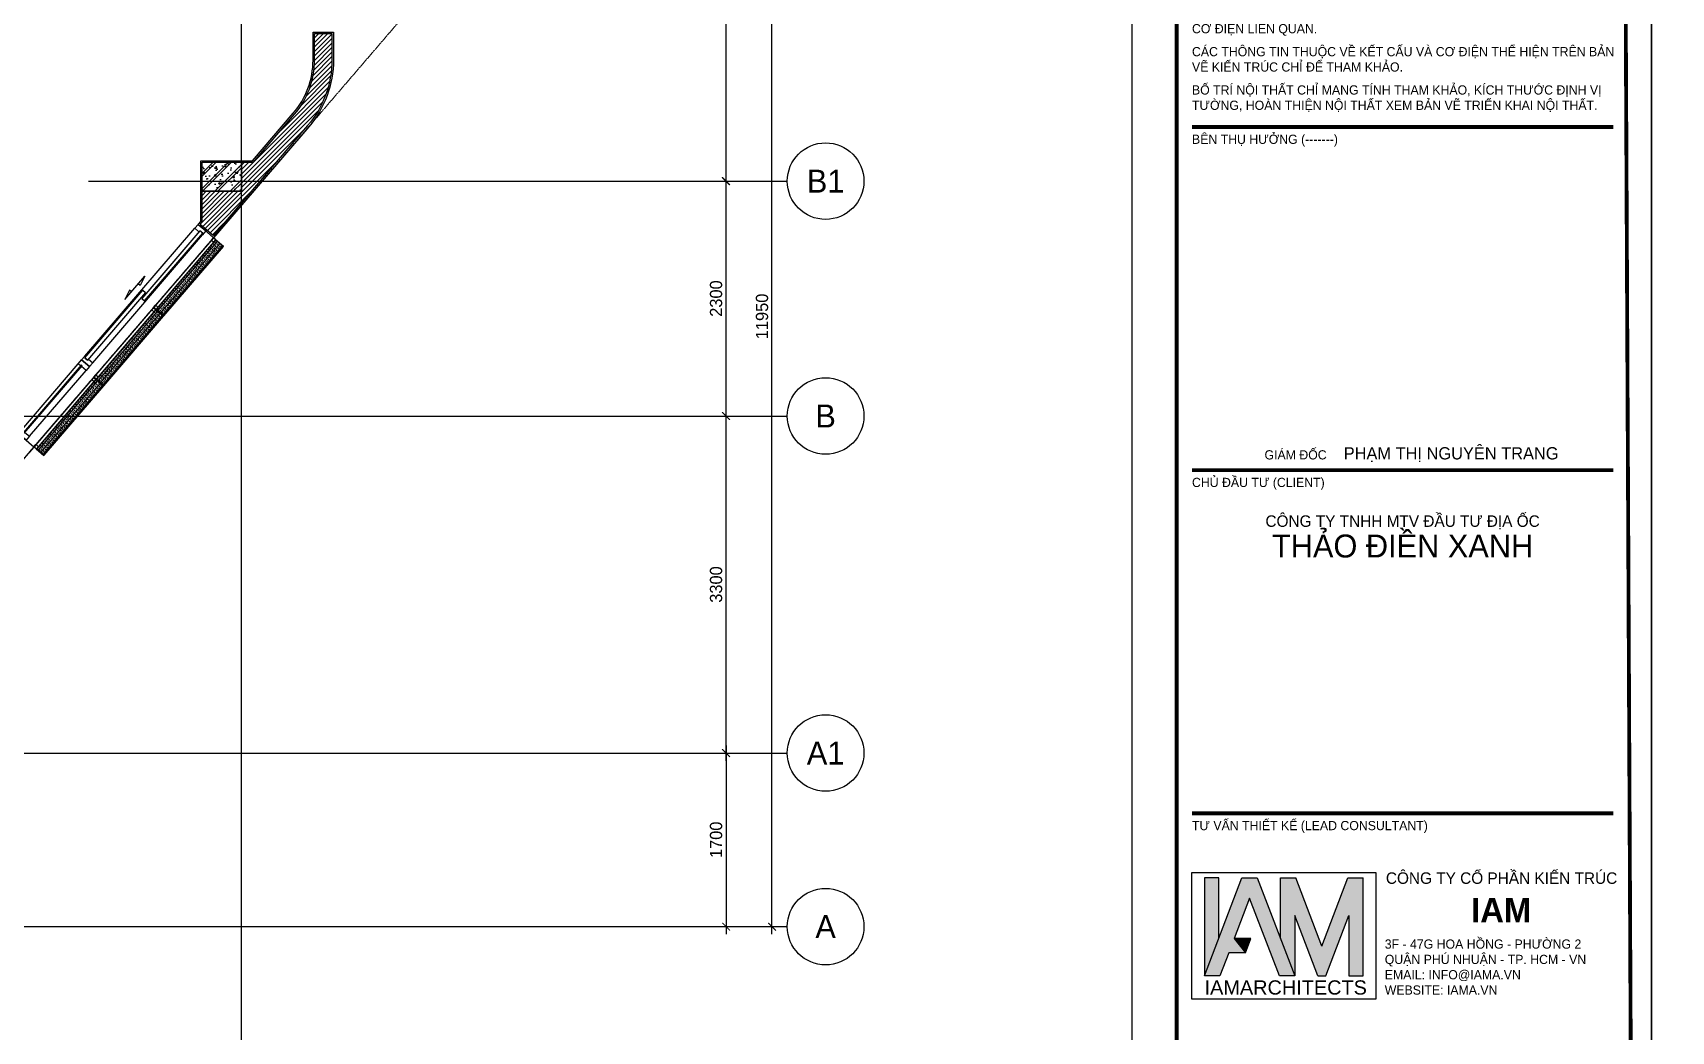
# Model space of a CAD drawing. Header units: inches. Extents: x 1721084 to 1854744, y 225101 to 488646.
# Drawn here: x 1794343 to 1810387, y 236602 to 246379 of the extents above; entities that cross this region are included whole.
import ezdxf
from ezdxf.enums import TextEntityAlignment as Align

# ---------------------------------------------------------------- set-up
doc = ezdxf.new("R2010")
doc.units = ezdxf.units.IN
doc.header["$MEASUREMENT"] = 0
doc.linetypes.add('X-PL-T5$0$X-GRID-TYPICAL$0$CENTER2', pattern=[1.125, 0.75, -0.125, 0.125, -0.125])
doc.linetypes.add('X-PL-T5$0$X-PL-T5$0$DASHED', pattern=[0.75, 0.5, -0.25])
for name, color, linetype in [('A-ANNO-DIM 100', 252, 'Continuous'), ('I.A.M TITLEBLOCK - A2 -H$0$A-TBLK-TEXT', 250, 'Continuous'), ('X-PL-T5$0$A-XREF', 250, 'Continuous'), ('X-PL-T5$0$X-GRID-TYPICAL$0$A-ANNO-DIM 75', 250, 'Continuous'), ('X-PL-T5$0$X-GRID-TYPICAL$0$A-GRID', 250, 'X-PL-T5$0$X-GRID-TYPICAL$0$CENTER2'), ('X-PL-T5$0$X-GRID-TYPICAL$0$A-GRID-SYMB', 250, 'Continuous'), ('X-PL-T5$0$X-PL-T5$0$A-FLOR-PATT', 250, 'Continuous'), ('X-PL-T5$0$X-PL-T5$0$A-FLOR-WALL', 250, 'Continuous'), ('X-PL-T5$0$X-PL-T5$0$A-FLOR-WALL-FNSH', 250, 'Continuous'), ('X-PL-T5$0$X-PL-T5$0$A-FLOR-WALL-PART', 250, 'Continuous'), ('X-PL-T5$0$X-PL-T5$0$A-FLOR-WALL-PATT', 250, 'Continuous'), ('X-PL-T5$0$X-PL-T5$0$A-FLOR-WDW', 250, 'Continuous'), ('X-PL-T5$0$X-PL-T5$0$A-XREF', 250, 'Continuous'), ('X-PL-T5$0$X-PL-T5$0$CGXD', 250, 'Continuous'), ('X-PL-T5$0$XREF1$0$A-FLOR-COLS-CONC', 6, 'Continuous'), ('X-PL-T5$0$XREF1$0$A-FLOR-PATT', 250, 'Continuous')]:
    doc.layers.add(name, color=color, linetype=linetype)
doc.styles.add('I.A.M TITLEBLOCK - A2 -H$0$SYMBTEXT', font='ARIALN.TTF', dxfattribs={"width": 0.8})
doc.styles.add('I.A.M TITLEBLOCK - A2 -H$0$TITLE BLOCK', font='arial.ttf')
doc.styles.add('X-PL-T5$0$X-GRID-TYPICAL$0$HDUNGARC', font='vn_vni.shx')
doc.styles.add('X-PL-T5$0$X-GRID-TYPICAL$0$SYMBTEXT', font='VAVON_.TTF')
doc.dimstyles.new('X-PL-T5$0$X-GRID-TYPICAL$0$DIM-75', dxfattribs={"dimscale": 75, "dimtxt": 1.6, "dimasz": 1, "dimexe": 1, "dimexo": 1, "dimgap": 0.5, "dimtad": 1, "dimdec": 0, "dimzin": 0, "dimdsep": 46, "dimtxsty": 'X-PL-T5$0$X-GRID-TYPICAL$0$HDUNGARC', "dimblk": 'X-PL-T5$0$X-GRID-TYPICAL$0$_ArchTick', "dimcen": 2, "dimdle": 1, "dimclrd": 256, "dimclre": 9, "dimclrt": 3, "dimadec": 0, "dimazin": 0, "dimtfac": 1, "dimtdec": 0, "dimtix": 1, "dimtmove": 2, "dimatfit": 2, "dimfxl": 1, "dimtolj": 1, "dimtzin": 0, "dimarcsym": 2})

# ---------------------------------------------------------------- blocks, each defined once
blk = doc.blocks.new('X-PL-T5$0$X-GRID-TYPICAL$0$SYMB-GRID')
blk.add_circle((0, 0), 5)
at = {"color": 2, "style": 'X-PL-T5$0$X-GRID-TYPICAL$0$SYMBTEXT', "flags": 4}
blk.add_attdef('NUM', text='', height=3, dxfattribs=at).set_placement((0, 0), align=Align.MIDDLE)
blk = doc.blocks.new('X-PL-T5$0$X-GRID-TYPICAL$0$_ArchTick')
at = {"color": 0, "linetype": 'ByBlock', "const_width": 0.15}
blk.add_lwpolyline([(-0.5, -0.48), (0.5, 0.52)], dxfattribs=at)
blk = doc.blocks.new('*D533')
at = {"layer": 'Defpoints', "color": 0, "transparency": 16777216}
for p in [(29778, 4000), (30344, 4000), (29778, 700)]:
    blk.add_point(p, dxfattribs=at)
at = {"layer": 'X-PL-T5$0$X-GRID-TYPICAL$0$A-ANNO-DIM 75', "lineweight": -2, "transparency": 16777216}
blk.add_line((30344, 625), (30344, 4075), dxfattribs=at)
at = {"layer": 'X-PL-T5$0$X-GRID-TYPICAL$0$A-ANNO-DIM 75', "color": 9, "lineweight": -2, "transparency": 16777216}
for p, q in [((29853, 4000), (30419, 4000)), ((29853, 700), (30419, 700))]:
    blk.add_line(p, q, dxfattribs=at)
at = {"layer": 'X-PL-T5$0$X-GRID-TYPICAL$0$A-ANNO-DIM 75', "lineweight": -2, "transparency": 16777216, "xscale": 75, "yscale": 75, "zscale": 75}
for p, rotation in [((30344, 4000), 90), ((30344, 700), 270)]:
    blk.add_blockref('X-PL-T5$0$X-GRID-TYPICAL$0$_ArchTick', p, dxfattribs=dict(at, rotation=rotation))
at = {"layer": 'X-PL-T5$0$X-GRID-TYPICAL$0$A-ANNO-DIM 75', "color": 3, "transparency": 16777216, "insert": (30247, 2350), "char_height": 120, "attachment_point": 5, "rotation": 90, "style": 'X-PL-T5$0$X-GRID-TYPICAL$0$HDUNGARC'}
blk.add_mtext('\\A1;3300', dxfattribs=at)
blk = doc.blocks.new('*D534')
at = {"layer": 'Defpoints', "color": 0, "transparency": 16777216}
for p in [(29778, 6300), (30344, 6300), (29778, 4000)]:
    blk.add_point(p, dxfattribs=at)
at = {"layer": 'X-PL-T5$0$X-GRID-TYPICAL$0$A-ANNO-DIM 75', "color": 9, "lineweight": -2, "transparency": 16777216}
for p, q in [((29853, 6300), (30419, 6300)), ((29853, 4000), (30419, 4000))]:
    blk.add_line(p, q, dxfattribs=at)
at = {"layer": 'X-PL-T5$0$X-GRID-TYPICAL$0$A-ANNO-DIM 75', "lineweight": -2, "transparency": 16777216}
blk.add_line((30344, 3925), (30344, 6375), dxfattribs=at)
at = {"layer": 'X-PL-T5$0$X-GRID-TYPICAL$0$A-ANNO-DIM 75', "lineweight": -2, "transparency": 16777216, "xscale": 75, "yscale": 75, "zscale": 75}
for p, rotation in [((30344, 6300), 90), ((30344, 4000), 270)]:
    blk.add_blockref('X-PL-T5$0$X-GRID-TYPICAL$0$_ArchTick', p, dxfattribs=dict(at, rotation=rotation))
at = {"layer": 'X-PL-T5$0$X-GRID-TYPICAL$0$A-ANNO-DIM 75', "color": 3, "transparency": 16777216, "insert": (30247, 5150), "char_height": 120, "attachment_point": 5, "rotation": 90, "style": 'X-PL-T5$0$X-GRID-TYPICAL$0$HDUNGARC'}
blk.add_mtext('\\A1;2300', dxfattribs=at)
blk = doc.blocks.new('*D535')
at = {"layer": 'Defpoints', "color": 0, "transparency": 16777216}
for p in [(29778, 10950), (30794, 10950), (29778, -1000)]:
    blk.add_point(p, dxfattribs=at)
at = {"layer": 'X-PL-T5$0$X-GRID-TYPICAL$0$A-ANNO-DIM 75', "color": 9, "lineweight": -2, "transparency": 16777216}
for p, q in [((29853, 10950), (30869, 10950)), ((29853, -1000), (30869, -1000))]:
    blk.add_line(p, q, dxfattribs=at)
at = {"layer": 'X-PL-T5$0$X-GRID-TYPICAL$0$A-ANNO-DIM 75', "lineweight": -2, "transparency": 16777216}
blk.add_line((30794, -1075), (30794, 11025), dxfattribs=at)
at = {"layer": 'X-PL-T5$0$X-GRID-TYPICAL$0$A-ANNO-DIM 75', "lineweight": -2, "transparency": 16777216, "xscale": 75, "yscale": 75, "zscale": 75}
for p, rotation in [((30794, 10950), 90), ((30794, -1000), 270)]:
    blk.add_blockref('X-PL-T5$0$X-GRID-TYPICAL$0$_ArchTick', p, dxfattribs=dict(at, rotation=rotation))
at = {"layer": 'X-PL-T5$0$X-GRID-TYPICAL$0$A-ANNO-DIM 75', "color": 3, "transparency": 16777216, "insert": (30697, 4975), "char_height": 120, "attachment_point": 5, "rotation": 90, "style": 'X-PL-T5$0$X-GRID-TYPICAL$0$HDUNGARC'}
blk.add_mtext('\\A1;11950', dxfattribs=at)
blk = doc.blocks.new('*D536')
at = {"layer": 'Defpoints', "color": 0, "transparency": 16777216}
for p in [(29778, 10200), (30344, 10200), (29778, 6300)]:
    blk.add_point(p, dxfattribs=at)
at = {"layer": 'X-PL-T5$0$X-GRID-TYPICAL$0$A-ANNO-DIM 75', "lineweight": -2, "transparency": 16777216}
blk.add_line((30344, 6225), (30344, 10275), dxfattribs=at)
at = {"layer": 'X-PL-T5$0$X-GRID-TYPICAL$0$A-ANNO-DIM 75', "color": 9, "lineweight": -2, "transparency": 16777216}
for p, q in [((29853, 10200), (30419, 10200)), ((29853, 6300), (30419, 6300))]:
    blk.add_line(p, q, dxfattribs=at)
at = {"layer": 'X-PL-T5$0$X-GRID-TYPICAL$0$A-ANNO-DIM 75', "lineweight": -2, "transparency": 16777216, "xscale": 75, "yscale": 75, "zscale": 75}
for p, rotation in [((30344, 10200), 90), ((30344, 6300), 270)]:
    blk.add_blockref('X-PL-T5$0$X-GRID-TYPICAL$0$_ArchTick', p, dxfattribs=dict(at, rotation=rotation))
at = {"layer": 'X-PL-T5$0$X-GRID-TYPICAL$0$A-ANNO-DIM 75', "color": 3, "transparency": 16777216, "insert": (30247, 8250), "char_height": 120, "attachment_point": 5, "rotation": 90, "style": 'X-PL-T5$0$X-GRID-TYPICAL$0$HDUNGARC'}
blk.add_mtext('\\A1;3900', dxfattribs=at)
blk = doc.blocks.new('*D543')
at = {"layer": 'Defpoints', "color": 0, "transparency": 16777216}
for p in [(29778, 700), (29778, -1000), (30344, -1000)]:
    blk.add_point(p, dxfattribs=at)
at = {"layer": 'X-PL-T5$0$X-GRID-TYPICAL$0$A-ANNO-DIM 75', "color": 9, "lineweight": -2, "transparency": 16777216}
for p, q in [((29853, 700), (30419, 700)), ((29853, -1000), (30419, -1000))]:
    blk.add_line(p, q, dxfattribs=at)
at = {"layer": 'X-PL-T5$0$X-GRID-TYPICAL$0$A-ANNO-DIM 75', "lineweight": -2, "transparency": 16777216}
blk.add_line((30344, 775), (30344, -1075), dxfattribs=at)
at = {"layer": 'X-PL-T5$0$X-GRID-TYPICAL$0$A-ANNO-DIM 75', "lineweight": -2, "transparency": 16777216, "xscale": 75, "yscale": 75, "zscale": 75}
for p, rotation in [((30344, 700), 90), ((30344, -1000), 270)]:
    blk.add_blockref('X-PL-T5$0$X-GRID-TYPICAL$0$_ArchTick', p, dxfattribs=dict(at, rotation=rotation))
at = {"layer": 'X-PL-T5$0$X-GRID-TYPICAL$0$A-ANNO-DIM 75', "color": 3, "transparency": 16777216, "insert": (30247, -150), "char_height": 120, "attachment_point": 5, "rotation": 90, "style": 'X-PL-T5$0$X-GRID-TYPICAL$0$HDUNGARC'}
blk.add_mtext('\\A1;1700', dxfattribs=at)
blk = doc.blocks.new('*U512')
for p, q in [((50, 100), (900, 100)), ((50, 0), (900, 0))]:
    blk.add_line(p, q)
for points in [[(0, 0), (0, 100), (50, 100), (50, 70), (40, 70), (40, 60), (50, 60), (50, 0)], [(900, 0), (900, 60), (910, 60), (910, 70), (900, 70), (900, 100), (950, 100), (950, 0)]]:
    blk.add_lwpolyline(points, close=True)
at = {"color": 8}
blk.add_lwpolyline([(40, 70), (40, 60), (910, 60), (910, 70)], close=True, dxfattribs=at)
blk = doc.blocks.new('*U513')
at = {"color": 8, "ltscale": 100}
for p, q in [((50, 100), (1700, 100)), ((50, 0), (1700, 0))]:
    blk.add_line(p, q, dxfattribs=at)
for points in [[(50, 100), (0, 100), (0, 0), (50, 0), (50, 10), (35, 10), (35, 45), (50, 45)], [(910, 45), (35, 45), (35, 10), (910, 10)], [(840, 90), (1715, 90), (1715, 55), (840, 55)], [(1750, 100), (1700, 100), (1700, 90), (1715, 90), (1715, 55), (1700, 55), (1700, 0), (1750, 0)]]:
    blk.add_lwpolyline(points, close=True)
blk.add_lwpolyline([(825, -65), (825, -90), (725, -65), (1025, -65), (925, -40), (925, -65)])
blk = doc.blocks.new('X-PL-T5$0$X-PL-T5$0$X-A-PL-GENL-2ND FLOOR$0$pl-louver 1')
at = {"layer": 'X-PL-T5$0$X-PL-T5$0$A-FLOR-WALL-PATT'}
h = blk.add_hatch(dxfattribs=at)
h.set_pattern_fill('BRASS', color=256, scale=5)
h.set_pattern_definition([(0, (0, 0), (0, 31.75), []), (0, (0, 15.875), (0, 31.75), [15.875, -7.9375])])
h.paths.add_polyline_path([(-2, -30), (-898, -30), (-898, -130), (-2, -130)])
for points in [[(-870, -2), (-898, -2), (-898, -30), (-900, -30), (-900, 0), (-870, 0)], [(-30, -2), (-2, -2), (-2, -30), (0, -30), (0, 0), (-30, 0)], [(-898, -130), (-2, -130), (-2, -30), (-898, -30)]]:
    blk.add_lwpolyline(points, close=True)
for points in [[(-900, -30), (-900, -130), (-898, -130), (-898, -30)], [(-30, 0), (-870, 0)], [(-870, -2), (-870, -30)], [(-30, -2), (-30, -30)], [(0, -30), (0, -130), (-2, -130), (-2, -30)]]:
    blk.add_lwpolyline(points)
blk = doc.blocks.new('X-PL-T5$0$XREF1')
at = {"layer": 'X-PL-T5$0$XREF1$0$A-FLOR-PATT'}
h = blk.add_hatch(dxfattribs=at)
h.set_pattern_fill('!BTCT', color=256, scale=25, pattern_type=2)
h.set_pattern_definition([(50, (-2e-11, -3800), (179.31505, -15.688), [18.75, -206.25]), (355, (-2e-11, -3800), (-34.6878, 188.048), [15, -165]), (100.4514, (14.94, -3801.3), (144.6273, 172.3599), [15.935, -175.2855]), (46.1842, (-2e-11, -3750), (266.8103, -41.3798), [28.125, -309.375]), (96.6356, (22.23, -3753.45), (233.6657, 243.5295), [23.9026, -262.9282]), (351.1842, (-2e-11, -3750), (233.6655, 243.5297), [22.5, -247.5]), (21, (25, -3762.5), (149.2268, -100.6547), [18.75, -206.25]), (326, (25, -3762.5), (60.8288, 181.2875), [15, -165]), (71.4514, (37.44, -3770.89), (210.0557, 80.6326), [15.935, -175.2855]), (37.5, (-2e-11, -3800), (3.03996, 83.22346), [0, -163, 0, -167.5, 0, -165.625]), (7.5, (-2e-11, -3800), (65.76738, 98.60293), [0, -95.5, 0, -159.25, 0, -63.125]), (327.5, (-55.75, -3800), (133.45561, -5.63872), [0, -62.5, 0, -195, 0, -258.75]), (317.5, (-80.75, -3800), (145.79654, 25.02625), [0, -81.25, 0, -129.5, 0, -183.75]), (45, (-2e-11, -3800), (-75.1301, 75.1301), []), (45, (-2e-11, -3769.37), (-75.1301, 75.1301), [])])
h.paths.add_polyline_path([(25600, 6485), (25215, 6485), (25215, 6200), (25600, 6200)])
at = {"layer": 'X-PL-T5$0$XREF1$0$A-FLOR-COLS-CONC'}
blk.add_lwpolyline([(25215, 6485), (25600, 6485), (25600, 6200), (25215, 6200)], close=True, dxfattribs=at)
blk = doc.blocks.new('I.A.M TITLEBLOCK - A2 -H$0$LOGO IAM')
h = blk.add_hatch(color=253)
h.dxf.hatch_style = 1
h.paths.add_polyline_path([(0.316, 1.424), (0.148, 1.424), (0.148, 0.272), (0.316, 0.712)])
h = blk.add_hatch(color=251)
h.dxf.hatch_style = 1
h.paths.add_polyline_path([(0.768, 1.424), (0.588, 1.424), (0.148, 0.272), (0.328, 0.272), (0.432, 0.544), (0.628, 0.544), (0.496, 0.712), (0.678, 1.188), (1.028, 0.272), (1.208, 0.272)])
h = blk.add_hatch(color=253)
h.dxf.hatch_style = 1
h.paths.add_polyline_path([(1.22, 1.424), (1.04, 1.424), (1.04, 0.712), (1.208, 0.272), (1.208, 0.984), (1.48, 0.272), (1.572, 0.272), (1.844, 0.984), (1.844, 0.272), (2.012, 0.272), (2.012, 1.424), (1.832, 1.424), (1.526, 0.623)])
h = blk.add_hatch(color=253)
h.dxf.hatch_style = 1
h.paths.add_polyline_path([(0.628, 0.544), (0.692, 0.712), (0.496, 0.712)])
at = {"color": 251}
for p, q in [((0.148, 0.272), (0.588, 1.424)), ((0.588, 1.424), (0.768, 1.424)), ((0.768, 1.424), (1.208, 0.272)), ((0.678, 1.188), (0.496, 0.712)), ((1.028, 0.272), (0.678, 1.188)), ((0.432, 0.544), (0.328, 0.272)), ((0.628, 0.544), (0.432, 0.544)), ((0.328, 0.272), (0.148, 0.272)), ((1.208, 0.272), (1.028, 0.272))]:
    blk.add_line(p, q, dxfattribs=at)
at = {"color": 253}
for p, q in [((1.526, 0.623), (1.22, 1.424)), ((1.526, 0.623), (1.832, 1.424)), ((1.48, 0.272), (1.208, 0.984))]:
    blk.add_line(p, q, dxfattribs=at)
for points in [[(0.316, 0.712), (0.316, 1.424), (0.148, 1.424), (0.148, 0.272)], [(1.04, 0.712), (1.04, 1.424)], [(1.04, 1.424), (1.22, 1.424)], [(1.832, 1.424), (2.012, 1.424)], [(1.844, 0.984), (1.844, 0.272), (2.012, 0.272), (2.012, 1.424)], [(1.208, 0.984), (1.208, 0.272)], [(1.572, 0.272), (1.844, 0.984)], [(0.496, 0.712), (0.628, 0.544), (0.692, 0.712), (0.496, 0.712)], [(1.48, 0.272), (1.572, 0.272)]]:
    blk.add_lwpolyline(points, dxfattribs=at)
at = {"layer": 'Defpoints'}
blk.add_lwpolyline([(2.161, 0), (0, 0), (0, 1.488), (2.161, 1.488)], close=True, dxfattribs=at)
at = {"color": 251, "insert": (0.148, 0.136), "char_height": 0.16727, "attachment_point": 4, "style": 'I.A.M TITLEBLOCK - A2 -H$0$SYMBTEXT'}
blk.add_mtext_dynamic_manual_height_columns('{\\fHelvetica World|b0|i0|c0|p34;\\W1;IAM\\C253;ARCHITECTS}', width=1.76067, gutter_width=315, heights=[0], dxfattribs=at)
blk = doc.blocks.new('I.A.M TITLEBLOCK - A2 -H')
at = {"const_width": 0.5}
blk.add_lwpolyline([(5, 3), (592, 3), (590, 417), (5, 417)], close=True, dxfattribs=at)
for points in [[(532, 6), (532, 415)], [(534, 271.4), (589, 271.4)], [(534, 226.6), (589, 226.6)], [(534, 181.8), (589, 181.8)]]:
    blk.add_lwpolyline(points, dxfattribs=at)
at = {"layer": 'Defpoints'}
blk.add_lwpolyline([(0, 420), (594, 420), (594, 0), (0, 0)], close=True, dxfattribs=at)
at = {"xscale": 11.10768265360305, "yscale": 11.10768265360305, "zscale": 11.10768265360305}
blk.add_blockref('I.A.M TITLEBLOCK - A2 -H$0$LOGO IAM', (534, 157.54), dxfattribs=at)
at = {"layer": 'I.A.M TITLEBLOCK - A2 -H$0$A-TBLK-TEXT', "color": 2, "lineweight": 0, "style": 'I.A.M TITLEBLOCK - A2 -H$0$TITLE BLOCK'}
for s, insert, char_height, width, attachment_point in [('\\pt1.2;{\\fVNI-Avo|b0|i0|c0|p2;CAÙC BAÛN VEÕ KIEÁN TRUÙC ÑÖÔÏC ÑOÏC CHUNG VÔÙI BAÛN VEÕ KEÁT CAÁU VAØ CÔ ÑIEÄN LIEÂN QUAN.}', (534, 286.84), 1.2, 55, 1), ('\\pt1.5;{\\fVNI-Avo|b0|i0|c0|p2;CAÙC THOÂNG TIN THUOÄC VEÀ KEÁT CAÁU VAØ CÔ ÑIEÄN THEÅ HIEÄN TREÂN BAÛN VEÕ KIEÁN TRUÙC CHÆ ÑEÅ THAM KHAÛO.}', (534, 281.84), 1.2, 55.5702, 1), ('\\pt1.5;{\\fVNI-Avo|b0|i0|c0|p2;BOÁ TRÍ NOÄI THAÁT CHÆ MANG TÍNH THAM KHAÛO, KÍCH THÖÔÙC ÑÒNH VÒ TÖÔØNG, HOAØN THIEÄN NOÄI THAÁT XEM BAÛN VEÕ TRIEÅN KHAI NOÄI THAÁT.}', (534, 276.84), 1.2, 55.0778, 1), ('\\pt1.2;{\\fVNI-Avo|b0|i0|c0|p2;BEÂN THUÏ HÖÔÛNG \\C7;(-------)}', (534, 270.4), 1.2, 22.2752, 1), ('{\\fVNI-Avo|b0|i0|c0|p2;\\H0.75x;\\C7;GIAÙM ÑOÁC     \\H1.333x;\\C2;PHAÏM THÒ NGUYEÂN TRANG}', (581.86, 229.6), 1.6, 73.1889, 3), ('\\pt1.2;{\\fVNI-Avo|b0|i0|c0|p2;CHUÛ ÑAÀU TÖ \\C7;(CLIENT)}', (534, 225.6), 1.2, 22.2752, 1), ('\\pt1.2;{\\fVNI-Avo|b0|i0|c0|p2;TÖ VAÁN THIEÁT KEÁ \\C7;(LEAD CONSULTANT)}', (534, 180.8), 1.2, 50.3414, 1)]:
    blk.add_mtext(s, dxfattribs=dict(at, insert=insert, char_height=char_height, width=width, attachment_point=attachment_point))
at = {"layer": 'I.A.M TITLEBLOCK - A2 -H$0$A-TBLK-TEXT', "color": 7, "lineweight": 0, "style": 'I.A.M TITLEBLOCK - A2 -H$0$TITLE BLOCK'}
for s, insert, char_height, width, attachment_point in [('{\\fVNI-Avo|b0|i0|c0|p2;COÂNG TY TNHH MTV ÑAÀU TÖ ÑÒA OÁC \\P\\H2x;THAÛO ÑIEÀN XANH\\H1.5056x; }', (561.5, 220.7), 1.5, 60, 2), ('{\\fVNI-Avo|b0|i0|c0|p2;COÂNG TY COÅ PHAÀN KIEÁN TRUÙC}', (574.42, 174.09), 1.5, 32.0194, 2), ('\\pt3.2;{\\fVNI-Avo|b1|i0|c0|p2;\\C2;IAM}', (574.37, 170.76), 3.2, 32.0194, 2), ('{\\fVNI-Avo|b0|i0|c0|p2;3F - 47G HOA HOÀNG - PHÖÔØNG 2 \\P\\pt1.2;QUAÄN PHUÙ NHUAÄN - TP. HCM - VN\\PEMAIL: INFO@IAMA.VN\\PWEBSITE: IAMA.VN}', (559.17, 165.33), 1.2, 41.4233, 1)]:
    blk.add_mtext(s, dxfattribs=dict(at, insert=insert, char_height=char_height, width=width, attachment_point=attachment_point))
blk = doc.blocks.new('X-PL-T5$0$X-GRID-TYPICAL')
at = {"layer": 'X-PL-T5$0$X-GRID-TYPICAL$0$A-GRID', "ltscale": 8}
for p, q in [((25600, -3650), (25600, 14420)), ((10900, 4000), (30944.3, 4000)), ((19300, 700), (30944.3, 700)), ((-3600, -1000), (30944.3, -1000))]:
    blk.add_line(p, q, dxfattribs=at)
blk.add_lwpolyline([(24100, 6300), (30944.3, 6300)], dxfattribs=at)
at = {"layer": 'X-PL-T5$0$X-GRID-TYPICAL$0$A-GRID-SYMB'}
ref = blk.add_blockref('X-PL-T5$0$X-GRID-TYPICAL$0$SYMB-GRID', (31319.3, 6300), dxfattribs=dict(at, xscale=75, yscale=75, zscale=75))
ref.add_attrib('NUM', 'B1', dxfattribs={"layer": '0', "color": 2, "height": 225, "style": 'X-PL-T5$0$X-GRID-TYPICAL$0$SYMBTEXT'}).set_placement((31319.3, 6300), align=Align.MIDDLE)
ref = blk.add_blockref('X-PL-T5$0$X-GRID-TYPICAL$0$SYMB-GRID', (31319.3, 4000), dxfattribs=dict(at, xscale=75, yscale=75, zscale=75))
ref.add_attrib('NUM', 'B', dxfattribs={"layer": '0', "color": 2, "height": 225, "style": 'X-PL-T5$0$X-GRID-TYPICAL$0$SYMBTEXT'}).set_placement((31319.3, 4000), align=Align.MIDDLE)
ref = blk.add_blockref('X-PL-T5$0$X-GRID-TYPICAL$0$SYMB-GRID', (31319.3, 700), dxfattribs=dict(at, xscale=75, yscale=75, zscale=75))
ref.add_attrib('NUM', 'A1', dxfattribs={"layer": '0', "color": 2, "height": 225, "style": 'X-PL-T5$0$X-GRID-TYPICAL$0$SYMBTEXT'}).set_placement((31319.3, 700), align=Align.MIDDLE)
ref = blk.add_blockref('X-PL-T5$0$X-GRID-TYPICAL$0$SYMB-GRID', (31319.3, -1000), dxfattribs=dict(at, xscale=75, yscale=75, zscale=75))
ref.add_attrib('NUM', 'A', dxfattribs={"layer": '0', "color": 2, "height": 225, "style": 'X-PL-T5$0$X-GRID-TYPICAL$0$SYMBTEXT'}).set_placement((31319.3, -1000), align=Align.MIDDLE)
at = {"layer": 'X-PL-T5$0$X-GRID-TYPICAL$0$A-ANNO-DIM 75'}
for base, p1, p2, picture, middle in [((30794.3, 10950), (29777.8, -1000), (29777.8, 10950), '*D535', (30696.8, 4975)), ((30344.3, 10200), (29777.8, 6300), (29777.8, 10200), '*D536', (30246.8, 8250)), ((30344.3, 6300), (29777.8, 4000), (29777.8, 6300), '*D534', (30246.8, 5150)), ((30344.3, 4000), (29777.8, 700), (29777.8, 4000), '*D533', (30246.8, 2350)), ((30344.3, -1000), (29777.8, 700), (29777.8, -1000), '*D543', (30246.8, -150))]:
    dim = blk.add_linear_dim(base=base, p1=p1, p2=p2, angle=90, dimstyle='X-PL-T5$0$X-GRID-TYPICAL$0$DIM-75', dxfattribs=at)
    dim.commit()
    dim.dimension.update_dxf_attribs({"geometry": picture, "text_midpoint": middle})
blk = doc.blocks.new('X-PL-T5$0$X-PL-T5')
at = {"layer": 'X-PL-T5$0$X-PL-T5$0$A-FLOR-PATT'}
h = blk.add_hatch(dxfattribs=at)
h.set_pattern_fill('ANSI31', color=250, scale=250)
h.paths.add_polyline_path([(26118, 6954), (25716, 6485), (25600, 6485), (25600, 6200), (25215, 6200), (25215, 5902), (25195, 5878), (25324, 5767), (26247, 6843, 0.179259), (26485, 7485), (26485, 7745), (26315, 7745), (26315, 7485, -0.179259)])
at = {"layer": 'Defpoints', "color": 5}
blk.add_lwpolyline([(34318, -12850), (-4757, -12850), (-4757, 17750), (34318, 17750)], close=True, dxfattribs=at)
at = {"layer": 'X-PL-T5$0$X-PL-T5$0$A-FLOR-WALL'}
blk.add_lwpolyline([(25716, 6485), (26118, 6954, 0.179259), (26315, 7485), (26315, 7745), (26485, 7745), (26485, 7485, -0.179259), (26247, 6843), (25324, 5767)], format="xyb", dxfattribs=at)
for points in [[(25215, 6200), (25600, 6200), (25600, 6485)], [(25600, 6485), (25716, 6485)], [(25215, 5902), (25215, 6200)], [(25195, 5878), (25215, 5902)], [(25195, 5878), (25324, 5767)]]:
    blk.add_lwpolyline(points, dxfattribs=at)
at = {"layer": 'X-PL-T5$0$X-PL-T5$0$A-FLOR-WALL-FNSH'}
blk.add_lwpolyline([(25709, 6500), (26107, 6964, 0.179259), (26300, 7485), (26300, 7760), (26500, 7760), (26500, 7485, -0.179259), (26259, 6833), (25325, 5746)], format="xyb", dxfattribs=at)
for points in [[(25200, 5907), (25200, 6500), (25709, 6500)], [(25600, 6300), (25600, 6200)], [(25174, 5877), (25200, 5907)], [(25174, 5877), (25325, 5746)], [(22820, 4100), (23098, 4100), (23566, 3698), (23456, 3569)]]:
    blk.add_lwpolyline(points, dxfattribs=at)
at = {"layer": 'X-PL-T5$0$X-PL-T5$0$A-FLOR-WALL-PART'}
for points in [[(25868, 6378), (23523, 3647)], [(25325, 5746), (23566, 3698)]]:
    blk.add_lwpolyline(points, dxfattribs=at)
at = {"layer": 'X-PL-T5$0$X-PL-T5$0$CGXD', "linetype": 'X-PL-T5$0$X-PL-T5$0$DASHED', "ltscale": 7}
blk.add_line((19017, -1600), (31170, 12551), dxfattribs=at)
blk.add_blockref('X-PL-T5$0$X-GRID-TYPICAL', (0, 0))
at = {"layer": 'X-PL-T5$0$X-PL-T5$0$A-FLOR-WDW', "xscale": -1, "rotation": 229.3486974408638}
blk.add_blockref('*U513', (24034, 4549), dxfattribs=at)
at = {"layer": 'X-PL-T5$0$X-PL-T5$0$A-FLOR-WDW'}
for name, p, rotation in [('X-PL-T5$0$X-PL-T5$0$X-A-PL-GENL-2ND FLOOR$0$pl-louver 1', (25325, 5746), 49.34868349028869), ('X-PL-T5$0$X-PL-T5$0$X-A-PL-GENL-2ND FLOOR$0$pl-louver 1', (24739, 5063), 49.34868349028869), ('*U512', (23491, 3763), 49.34869744086392), ('X-PL-T5$0$X-PL-T5$0$X-A-PL-GENL-2ND FLOOR$0$pl-louver 1', (24153, 4381), 49.34868349028869)]:
    blk.add_blockref(name, p, dxfattribs=dict(at, rotation=rotation))
at = {"layer": 'X-PL-T5$0$X-PL-T5$0$A-XREF'}
blk.add_blockref('X-PL-T5$0$XREF1', (0, 0), dxfattribs=at)
blk = doc.blocks.new('X-PL-T5')
at = {"layer": 'X-PL-T5$0$A-XREF'}
blk.add_blockref('X-PL-T5$0$X-PL-T5', (0, 0), dxfattribs=at)

msp = doc.modelspace()

# ---------------------------------------------------------------- block references
msp.add_blockref('X-PL-T5', (1770787.6, 238626.4))
at = {"layer": 'A-ANNO-DIM 100', "xscale": 75, "yscale": 75, "zscale": 75}
msp.add_blockref('I.A.M TITLEBLOCK - A2 -H', (1810194.4, 225101), dxfattribs=at)

# ---------------------------------------------------------------- next in the draw order: block references
msp.add_blockref('I.A.M TITLEBLOCK - A2 -H', (1765644.4, 225101), dxfattribs=at)

doc.saveas('drawing.dxf')
